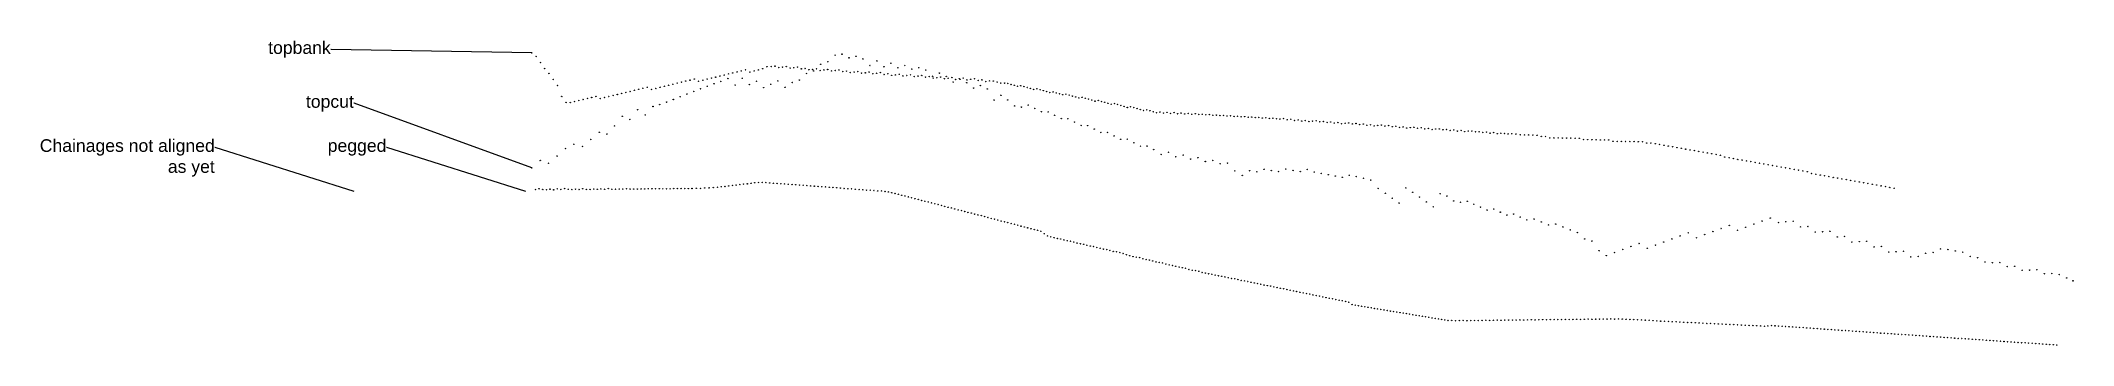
# Model space of a CAD drawing. Header units: millimetres. Extents: x -15604 to 48974, y 69032 to 78713.
import ezdxf
from ezdxf import colors
from ezdxf.entities.mleader import LeaderData, LeaderLine
from ezdxf.math import Vec2, Vec3

# ---------------------------------------------------------------- set-up
doc = ezdxf.new("R2010")
doc.units = ezdxf.units.MM
doc.header["$PDMODE"] = 35
doc.header["$PDSIZE"] = 10
doc.styles.get("Standard").update_dxf_attribs({"font": 'arial.ttf'})

msp = doc.modelspace()

# ---------------------------------------------------------------- linework, layer by layer
at = {"color": 242, "true_color": 0xcd2027}
for p in [(0, 78325), (136, 78211), (272, 78018), (408, 77825), (543, 77673), (5162, 77494), (5569, 77490), (5705, 77523), (5841, 77556), (5977, 77589), (6113, 77622), (6249, 77655), (6384, 77687), (6520, 77720), (6656, 77753), (6792, 77786), (6928, 77717), (7064, 77750), (7199, 77782), (7335, 77821), (7471, 77885), (7607, 77891), (7726, 77905), (7846, 77859), (7966, 77872), (8085, 77888), (8205, 77840), (8324, 77853), (8444, 77872), (8563, 77821), (8683, 77834), (8803, 77789), (8922, 77802), (9042, 77818), (9161, 77770), (9281, 77783), (9400, 77801), (9520, 77751), (9639, 77764), (9759, 77785), (9879, 77732), (9998, 77747), (10118, 77700), (10237, 77713), (10357, 77731), (10476, 77681), (10596, 77694), (10715, 77714), (10835, 77662), (10955, 77677), (11074, 77698), (11194, 77643), (11313, 77660), (11433, 77611), (11552, 77624), (11672, 77644), (11792, 77592), (11911, 77606), (12031, 77627), (12150, 77573), (12270, 77590), (12389, 77611), (12509, 77554), (12628, 77573), (12748, 77522), (12868, 77536), (12987, 77557), (13107, 77503), (13226, 77519), (13346, 77540), (13465, 77484), (13585, 77503), (13704, 77524), (13944, 77486), (14063, 77502), (679, 77481), (815, 77288), (951, 76944), (1630, 76844), (1766, 76877), (1902, 76910), (2038, 76943), (2173, 76873), (2309, 76906), (2445, 76939), (2581, 76972), (2717, 77005), (2853, 77038), (2988, 77070), (3124, 77103), (3260, 77136), (3396, 77169), (3532, 77202), (3668, 77235), (3803, 77165), (3939, 77198), (4075, 77231), (4211, 77264), (4347, 77297), (4483, 77330), (4618, 77363), (4754, 77395), (4890, 77428), (5026, 77461), (5298, 77425), (5434, 77457), (13824, 77465), (14183, 77449), (14302, 77470), (14422, 77414), (14541, 77432), (14661, 77430), (14780, 77395), (14900, 77364), (15020, 77368), (15122, 77354), (15225, 77325), (15328, 77295), (15430, 77264), (15533, 77283), (15635, 77254), (15738, 77225), (15841, 77195), (15943, 77164), (16046, 77184), (16149, 77155), (16251, 77125), (16354, 77094), (16456, 77064), (16559, 77084), (16662, 77055), (16764, 77025), (16867, 76994), (16970, 77013), (17072, 76984), (17175, 76955), (17278, 76925), (17380, 76894), (17483, 76914), (17585, 76885), (17688, 76855), (1087, 76751), (1223, 76745), (1358, 76778), (1494, 76811), (17791, 76825), (17893, 76794), (17996, 76814), (18099, 76785), (18201, 76755), (18304, 76725), (18406, 76694), (18509, 76715), (18612, 76686), (18714, 76655), (18817, 76625), (18920, 76594), (19022, 76615), (19125, 76586), (19228, 76555), (19330, 76524), (19433, 76494), (19535, 76515), (19638, 76486), (19741, 76453), (19843, 76421), (19956, 76444), (20068, 76412), (20180, 76436), (20292, 76403), (20404, 76427), (20516, 76394), (20628, 76415), (20741, 76385), (20853, 76402), (20965, 76376), (21077, 76390), (21189, 76368), (21301, 76377), (21414, 76358), (21526, 76364), (21638, 76345), (21750, 76351), (21862, 76332), (21974, 76338), (22086, 76319), (22199, 76326), (22311, 76307), (22423, 76313), (22535, 76294), (22647, 76300), (22759, 76281), (22872, 76287), (22984, 76268), (23096, 76275), (23208, 76255), (23320, 76262), (23432, 76243), (23544, 76249), (23657, 76230), (23769, 76223), (23884, 76239), (23999, 76203), (24114, 76218), (24344, 76197), (24229, 76182), (24459, 76161), (24574, 76176), (24689, 76140), (24804, 76156), (24919, 76170), (25034, 76135), (25150, 76150), (25265, 76114), (25380, 76129), (25495, 76093), (25610, 76109), (25725, 76073), (25840, 76088), (25955, 76100), (26070, 76067), (26185, 76083), (26300, 76046), (26415, 76062), (26530, 76026), (26645, 76041), (26760, 76005), (26875, 76020), (26990, 76031), (27105, 75999), (27221, 76015), (27336, 75979), (27451, 75994), (27566, 75958), (27681, 75973), (27796, 75937), (27911, 75952), (28026, 75961), (28141, 75932), (28256, 75946), (28371, 75911), (28486, 75926), (28601, 75890), (28716, 75906), (28831, 75907), (28946, 75885), (29061, 75892), (29177, 75864), (29292, 75876), (29407, 75843), (29522, 75859), (29637, 75822), (29752, 75838), (29867, 75838), (29982, 75817), (30097, 75822), (30212, 75796), (30327, 75807), (30442, 75775), (30557, 75791), (30672, 75755), (30787, 75770), (30902, 75768), (31017, 75749), (31133, 75753), (31267, 75745), (31401, 75722), (31535, 75720), (31669, 75718), (31803, 75714), (31937, 75706), (32071, 75670), (32205, 75668), (32339, 75625), (32473, 75623), (32607, 75621), (32741, 75619), (32875, 75617), (33009, 75616), (33143, 75614), (33277, 75612), (33411, 75569), (33545, 75567), (33679, 75565), (33813, 75563), (33947, 75561), (34081, 75560), (34215, 75558), (34349, 75515), (34483, 75513), (34617, 75511), (34751, 75509), (34885, 75507), (35019, 75506), (35153, 75504), (35287, 75502), (35421, 75459), (35555, 75457), (35693, 75439), (35831, 75415), (35969, 75390), (36106, 75366), (36244, 75342), (36382, 75317), (36520, 75293), (36658, 75268), (36796, 75244), (36934, 75219), (37072, 75195), (37210, 75170), (37348, 75146), (37486, 75121), (37623, 75097), (37761, 75071), (37899, 75016), (38037, 74991), (38175, 74967), (38313, 74942), (38451, 74918), (38589, 74893), (38727, 74869), (38865, 74844), (39003, 74820), (39140, 74795), (39278, 74771), (39416, 74746), (39554, 74722), (39692, 74697), (39830, 74673), (39968, 74648), (40106, 74624), (40244, 74599), (40382, 74575), (40520, 74548), (40657, 74494), (40795, 74469), (40933, 74445), (41071, 74420), (41209, 74396), (41347, 74371), (41485, 74347), (41623, 74322), (41761, 74298), (41899, 74273), (42037, 74249), (42175, 74225), (42312, 74200), (42450, 74176), (42588, 74151), (42726, 74127), (42864, 74102), (43002, 74078), (43140, 74053), (43278, 74025)]:
    msp.add_point(p, dxfattribs=at)
for p in [(9634, 78252), (9855, 78288), (10077, 78170), (10299, 78218), (10520, 78133), (6232, 77508), (6686, 77520), (8727, 77672), (8953, 77751), (9180, 77962), (9407, 78041), (10742, 77924), (10964, 78070), (11186, 77887), (11407, 77997), (11629, 77850), (11851, 77924), (12072, 77813), (12294, 77851), (12516, 77776), (12733, 77583), (12950, 77685), (13167, 77578), (13601, 77485), (4496, 76847), (4712, 76931), (4927, 77015), (5143, 77099), (5359, 77183), (5574, 77266), (5790, 77347), (6005, 77418), (6459, 77303), (6912, 77316), (7139, 77424), (7366, 77219), (7593, 77328), (7819, 77436), (8046, 77232), (8273, 77382), (8500, 77461), (13384, 77395), (13818, 77378), (14035, 77207), (14252, 77285), (14469, 77178), (14903, 76979), (2874, 76312), (3118, 76209), (3362, 76519), (3606, 76355), (3850, 76623), (4065, 76680), (4281, 76764), (14686, 76827), (15120, 76830), (15337, 76639), (15554, 76605), (15771, 76669), (15980, 76562), (16190, 76455), (16400, 76450), (16610, 76343), (16820, 76236), (17030, 76233), (1874, 75576), (2142, 75802), (2386, 75745), (2630, 76006), (17239, 76125), (17449, 76018), (17659, 76016), (17869, 75906), (18079, 75799), (18288, 75799), (18498, 75687), (18708, 75580), (18918, 75583), (268, 74911), (803, 75045), (1071, 75282), (1339, 75423), (1606, 75351), (19128, 75468), (19338, 75361), (19547, 75366), (19757, 75252), (19992, 75097), (20226, 75166), (20460, 75023), (20695, 75080), (20929, 74950), (21164, 74994), (21632, 74907), (0, 74671), (535, 74820), (21398, 74876), (21867, 74801), (22101, 74821), (22335, 74574), (22570, 74433), (22804, 74581), (23034, 74551), (23264, 74627), (23494, 74584), (23724, 74553), (23954, 74633), (24184, 74590), (24414, 74554), (24637, 74621), (24859, 74536), (25081, 74494), (25303, 74452), (25526, 74412), (25748, 74374), (25970, 74438), (26192, 74396), (26424, 74340), (26655, 74281), (26886, 74017), (27117, 73863), (27334, 73708), (27769, 74035), (27986, 73896), (28204, 73742), (28856, 73848), (29073, 73776), (29290, 73622), (29718, 73611), (27552, 73554), (28421, 73588), (28638, 73433), (29507, 73581), (29928, 73517), (30139, 73424), (30349, 73331), (30560, 73360), (30770, 73267), (30981, 73173), (31191, 73203), (31401, 73110), (31612, 73016), (31841, 73046), (39085, 72981), (39345, 73078), (40073, 72976), (32071, 72952), (32301, 72859), (32530, 72888), (32760, 72795), (32990, 72702), (33219, 72616), (33449, 72414), (33679, 72346), (36221, 72412), (36481, 72509), (36742, 72607), (37002, 72453), (37263, 72550), (37523, 72647), (37783, 72745), (38044, 72842), (38304, 72688), (38564, 72786), (38825, 72883), (39606, 72933), (39839, 72961), (40306, 72795), (40540, 72810), (40774, 72629), (41007, 72644), (41241, 72658), (41474, 72478), (41708, 72492), (42175, 72326), (42408, 72341), (33908, 72038), (34138, 71884), (34399, 71981), (34659, 72079), (34919, 72176), (35180, 72273), (35440, 72119), (35700, 72217), (35961, 72314), (41941, 72312), (42642, 72160), (42875, 72175), (43109, 71994), (43342, 72009), (43576, 72024), (43810, 71843), (44045, 71858), (44281, 71957), (44517, 71984), (44753, 72095), (44989, 72073), (45225, 72033), (45461, 71993), (45697, 71857), (45932, 71816), (46168, 71681), (46404, 71656), (46640, 71662), (46876, 71537), (47112, 71544), (47348, 71419), (47584, 71426), (47819, 71432), (48055, 71308), (48291, 71314), (48527, 71282), (48763, 71175), (48964, 71085), (48964, 71085)]:
    msp.add_point(p)
at = {"color": 30, "true_color": 0xf8991e}
for p in [(116, 73982), (231, 74010), (347, 73989), (463, 73974), (578, 73997), (694, 73977), (810, 74005), (925, 73985), (1041, 74013), (1157, 73993), (1272, 73982), (1388, 74000), (1503, 73983), (1619, 74008), (1735, 73988), (1850, 73986), (1966, 73996), (2082, 73990), (2197, 74004), (2313, 73990), (2429, 74012), (2544, 73991), (2660, 73994), (2776, 73999), (2891, 73998), (3007, 74007), (3123, 73998), (3238, 73998), (3354, 73997), (3470, 74002), (3585, 74002), (3701, 74006), (3817, 74010), (3932, 74006), (4048, 74007), (4163, 74005), (4279, 74011), (4395, 74005), (4510, 74014), (4626, 74013), (4742, 74014), (4857, 74015), (4973, 74013), (5089, 74020), (5224, 74023), (5359, 74020), (5494, 74033), (5630, 74038), (5765, 74043), (5900, 74055), (6019, 74070), (6137, 74085), (6255, 74097), (6373, 74112), (6492, 74127), (6610, 74140), (6728, 74155), (6847, 74168), (6965, 74183), (7083, 74198), (7202, 74211), (7320, 74209), (7438, 74205), (7557, 74194), (7675, 74183), (7793, 74178), (7912, 74167), (8030, 74163), (8148, 74152), (8267, 74141), (8385, 74136), (8503, 74125), (8621, 74121), (8740, 74110), (8858, 74098), (8976, 74094), (9095, 74083), (9213, 74072), (9331, 74067), (9450, 74056), (9568, 74052), (9686, 74041), (9805, 74030), (9923, 74021), (10041, 74010), (10160, 74005), (10278, 73994), (10396, 73983), (10515, 73979), (10633, 73968), (10751, 73963), (10870, 73952), (10988, 73941), (11106, 73940), (11224, 73926), (11330, 73906), (11435, 73883), (11540, 73862), (11646, 73832), (11751, 73802), (11856, 73782), (11962, 73751), (12067, 73721), (12172, 73691), (12278, 73670), (12383, 73640), (12488, 73610), (12593, 73589), (12699, 73559), (12804, 73529), (12909, 73508), (13015, 73478), (13120, 73448), (13225, 73418), (13331, 73397), (13436, 73367), (13541, 73337), (13647, 73316), (13752, 73286), (13857, 73256), (13963, 73235), (14068, 73205), (14173, 73175), (14278, 73154), (14384, 73124), (14489, 73094), (14594, 73064), (14700, 73043), (14805, 73013), (14910, 72983), (15016, 72962), (15121, 72932), (15226, 72902), (15332, 72881), (15437, 72851), (15542, 72821), (15647, 72793), (15753, 72770), (15858, 72740), (15963, 72710), (16069, 72689), (16174, 72659), (16279, 72578), (16384, 72509), (16488, 72480), (16593, 72452), (16697, 72432), (16802, 72411), (16906, 72382), (17011, 72354), (17115, 72341), (17219, 72313), (17324, 72284), (17428, 72263), (17533, 72243), (17637, 72215), (17742, 72186), (17846, 72174), (17951, 72145), (18055, 72117), (18160, 72094), (18264, 72076), (18368, 72047), (18473, 72019), (18577, 72007), (18682, 71978), (18786, 71949), (18891, 71912), (18995, 71880), (19100, 71851), (19204, 71834), (19309, 71821), (19413, 71782), (19517, 71756), (19622, 71743), (19726, 71713), (19831, 71684), (19935, 71666), (20040, 71653), (20144, 71615), (20249, 71588), (20353, 71575), (20458, 71545), (20562, 71517), (20666, 71497), (20771, 71484), (20875, 71447), (20980, 71419), (21084, 71406), (21189, 71388), (21192, 71388), (21296, 71352), (21399, 71329), (21503, 71310), (21606, 71292), (21710, 71267), (21813, 71246), (21917, 71226), (22021, 71206), (22124, 71181), (22228, 71162), (22331, 71146), (22435, 71121), (22538, 71098), (22642, 71078), (22746, 71061), (22849, 71036), (22953, 71014), (23056, 70995), (23160, 70975), (23263, 70950), (23367, 70930), (23471, 70915), (23574, 70890), (23678, 70866), (23781, 70846), (23885, 70830), (23989, 70804), (24092, 70782), (24196, 70763), (24299, 70744), (24403, 70719), (24506, 70698), (24610, 70679), (24714, 70659), (24817, 70634), (24921, 70615), (25024, 70599), (25128, 70573), (25231, 70550), (25335, 70531), (25439, 70513), (25542, 70488), (25646, 70467), (25749, 70447), (25853, 70428), (25956, 70403), (26058, 70326), (26160, 70309), (26261, 70292), (26363, 70275), (26465, 70258), (26566, 70242), (26668, 70225), (26769, 70208), (26871, 70191), (26973, 70175), (27074, 70158), (27176, 70141), (27278, 70124), (27379, 70107), (27481, 70091), (27582, 70074), (27684, 70057), (27786, 70040), (27887, 70024), (27989, 70007), (28091, 69990), (28192, 69973), (28294, 69956), (28395, 69940), (28497, 69923), (28599, 69906), (28700, 69889), (28802, 69873), (28904, 69856), (29005, 69839), (29107, 69822), (29227, 69824), (29347, 69813), (29468, 69818), (29588, 69824), (29708, 69817), (29829, 69821), (29949, 69825), (30069, 69821), (30190, 69825), (30310, 69829), (30430, 69825), (30551, 69829), (30671, 69833), (30791, 69829), (30912, 69833), (31032, 69837), (31152, 69833), (31272, 69837), (31393, 69841), (31513, 69837), (31633, 69841), (31754, 69845), (31874, 69841), (31994, 69845), (32115, 69849), (32235, 69845), (32355, 69849), (32476, 69853), (32596, 69849), (32716, 69853), (32837, 69857), (32957, 69853), (33077, 69857), (33198, 69861), (33318, 69857), (33438, 69861), (33558, 69865), (33679, 69861), (33799, 69865), (33919, 69869), (34040, 69865), (34160, 69869), (34280, 69873), (34401, 69869), (34521, 69873), (34643, 69869), (34765, 69862), (34887, 69857), (35009, 69851), (35131, 69844), (35254, 69839), (35376, 69833), (35498, 69828), (35620, 69816), (35742, 69808), (35864, 69803), (35986, 69798), (36108, 69791), (36230, 69785), (36352, 69781), (36474, 69773), (36596, 69767), (36719, 69763), (36841, 69755), (36963, 69750), (37085, 69745), (37207, 69737), (37329, 69732), (37451, 69727), (37573, 69719), (37695, 69714), (37817, 69709), (37939, 69701), (38062, 69696), (38184, 69691), (38306, 69684), (38428, 69678), (38550, 69673), (38672, 69666), (38794, 69660), (38916, 69655), (39038, 69648), (39160, 69641), (39272, 69651), (39384, 69661), (39496, 69656), (39608, 69646), (39720, 69641), (39832, 69631), (39944, 69626), (40056, 69616), (40168, 69610), (40279, 69600), (40391, 69595), (40503, 69585), (40615, 69580), (40727, 69570), (40839, 69565), (40951, 69555), (41063, 69550), (41175, 69540), (41287, 69534), (41399, 69524), (41510, 69519), (41622, 69509), (41734, 69504), (41846, 69494), (41958, 69484), (42070, 69479), (42182, 69469), (42294, 69463), (42406, 69453), (42518, 69448), (42630, 69438), (42742, 69433), (42853, 69423), (42965, 69418), (43077, 69408), (43189, 69402), (43301, 69392), (43413, 69387), (43525, 69377), (43637, 69372), (43749, 69362), (43861, 69357), (43973, 69347), (44085, 69341), (44196, 69331), (44308, 69326), (44420, 69316), (44532, 69311), (44644, 69301), (44756, 69296), (44868, 69286), (44980, 69281), (45092, 69271), (45204, 69265), (45316, 69255), (45428, 69250), (45539, 69240), (45651, 69235), (45763, 69225), (45875, 69220), (45987, 69210), (46099, 69204), (46211, 69194), (46323, 69189), (46435, 69179), (46547, 69174), (46659, 69164), (46771, 69159), (46882, 69149), (46994, 69143), (47106, 69133), (47218, 69128), (47330, 69118), (47442, 69113), (47554, 69103), (47666, 69098), (47778, 69088), (47890, 69083), (48002, 69073), (48113, 69067), (48225, 69057), (48337, 69051), (48449, 69042), (48449, 69042), (48449, 69042)]:
    msp.add_point(p, dxfattribs=at)

# ---------------------------------------------------------------- leaders
ml = msp.add_multileader_mtext('Standard', dxfattribs=at)
ml.set_content('topbank', color=(248, 153, 30))
ml.set_leader_properties()
ml.build(insert=Vec2(0, 0))
ctx = ml.context
ctx.base_point, ctx.char_height, ctx.plane_origin = Vec3(-8365, 78437), 400, Vec3(0, 78325)
ctx.text_align_type = 2
notes = []
notes.append((ctx, [(0, (1, 1, 0), (-6377, 78437), (-1, 0), 8, [(0, [(0, 78325)], 0, [])])]))
ctx.mtext.insert, ctx.mtext.alignment, ctx.mtext.flow_direction = Vec3(-6387, 78692), 3, 5
ml = msp.add_multileader_mtext('Standard', dxfattribs=at)
ml.set_content('topcut', color=(248, 153, 30))
ml.set_leader_properties()
ml.build(insert=Vec2(0, 0))
ctx = ml.context
ctx.base_point, ctx.char_height, ctx.plane_origin = Vec3(-7165, 76726), 400, Vec3(-1220, 75318)
ctx.text_align_type = 2
notes.append((ctx, [(0, (1, 1, 0), (-5644, 76726), (-1, 0), 8, [(0, [(0, 74671)], 0, [])])]))
ctx.mtext.insert, ctx.mtext.alignment, ctx.mtext.flow_direction = Vec3(-5654, 76981), 3, 5
ml = msp.add_multileader_mtext('Standard', dxfattribs=at)
ml.set_content('Chainages not aligned\\Pas yet', color=(248, 153, 30))
ml.set_leader_properties()
ml.build(insert=Vec2(0, 0))
ctx = ml.context
ctx.base_point, ctx.char_height, ctx.plane_origin = Vec3(-15567, 75322), 400, Vec3(-5637, 73914)
ctx.text_align_type = 2
notes.append((ctx, [(0, (1, 1, 0), (-10062, 75322), (-1, 0), 8, [(0, [(-5637, 73914)], 0, [])])]))
ctx.mtext.insert, ctx.mtext.alignment, ctx.mtext.flow_direction = Vec3(-10072, 75580), 3, 5
ml = msp.add_multileader_mtext('Standard', dxfattribs=at)
ml.set_content('pegged', color=(248, 153, 30))
ml.set_leader_properties()
ml.build(insert=Vec2(0, 0))
ctx = ml.context
ctx.base_point, ctx.char_height, ctx.plane_origin = Vec3(-6408, 75322), 400, Vec3(-185, 73914)
ctx.text_align_type = 2
notes.append((ctx, [(0, (1, 1, 0), (-4609, 75322), (-1, 0), 8, [(0, [(-185, 73914)], 0, [])])]))
ctx.mtext.insert, ctx.mtext.alignment, ctx.mtext.flow_direction = Vec3(-4619, 75580), 3, 5
for ctx, leaders in notes:
    for number, flags, end, landing, length, lines in leaders:
        leader = LeaderData()
        leader.index, (leader.has_last_leader_line, leader.has_dogleg_vector, leader.attachment_direction) = number, flags
        leader.last_leader_point, leader.dogleg_vector, leader.dogleg_length = Vec3(end), Vec3(landing), length
        for number, points, colour, breaks in lines:
            line = LeaderLine()
            line.index, line.vertices, line.color, line.breaks = number, Vec3.list(points), colors.encode_raw_color(colour), breaks
            leader.lines.append(line)
        ctx.leaders.append(leader)

doc.saveas('drawing.dxf')
